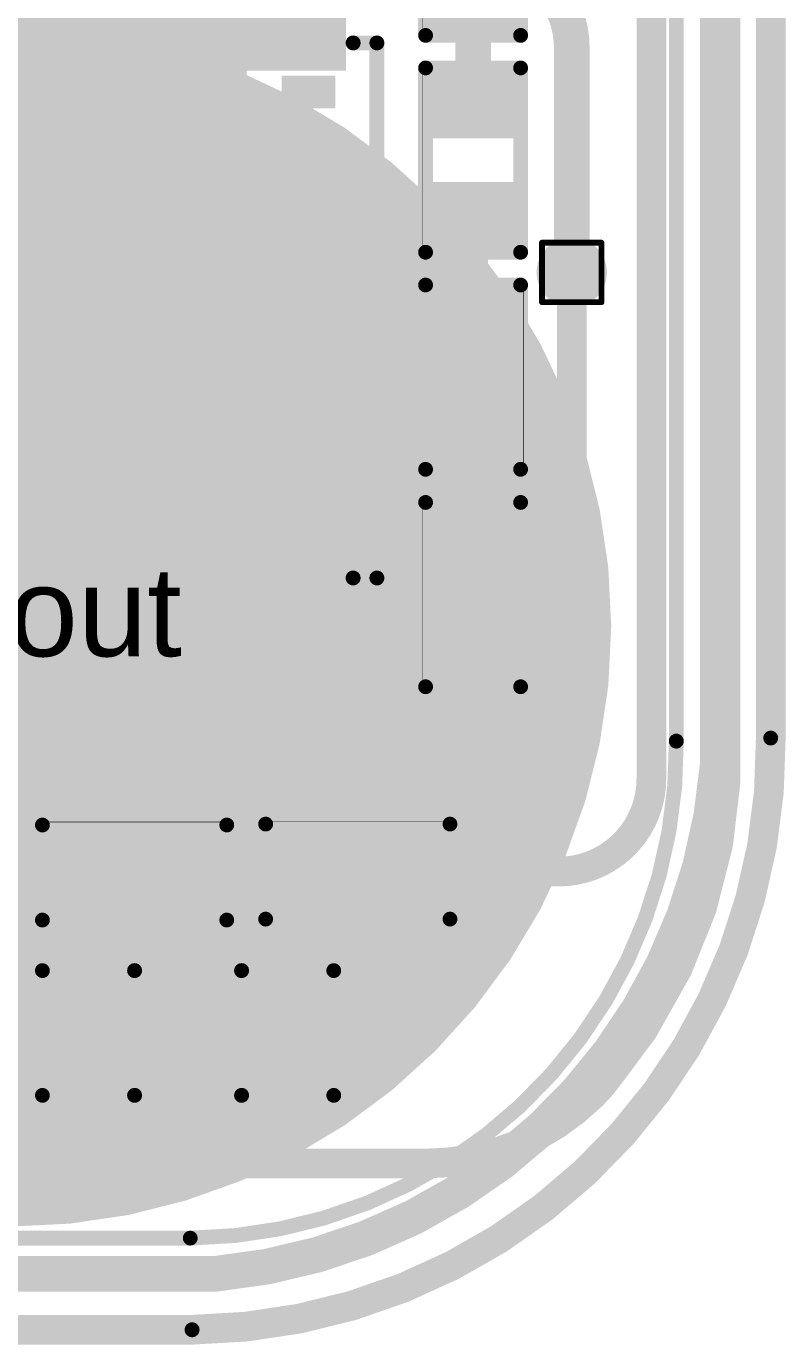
# Model space of a CAD drawing. Header units: inches. Extents: x 3 to 457, y -41 to 239.
# Drawn here: x 180.64 to 187.13, y -2.87 to 8.4 of the extents above; entities that cross this region are included whole.
import ezdxf

# ---------------------------------------------------------------- set-up
doc = ezdxf.new("R2010")
doc.units = ezdxf.units.IN
for name, color, linetype in [('Board Outline', 216, 'Continuous'), ('Bottom Layer', 5, 'Continuous'), ('Bottom Overlay', 54, 'Continuous'), ('Bottom Paste', 16, 'Continuous'), ('Bottom Solder', 6, 'Continuous'), ('Drill Drawing', 1, 'Continuous'), ('Fabrication', 76, 'Continuous'), ('Top Layer', 1, 'Continuous'), ('Top Overlay', 2, 'Continuous'), ('Top Paste', 8, 'Continuous'), ('Top Solder', 216, 'Continuous'), ('Via Holes', 16, 'Continuous')]:
    doc.layers.add(name, color=color, linetype=linetype)
doc.styles.add('Arial', font='', dxfattribs={"height": 0.2})
doc.styles.get('Arial').set_extended_font_data('Arial')

# ---------------------------------------------------------------- blocks, each defined once
blk = doc.blocks.new('TSSOP_14_109')
at = {"layer": 'Top Layer'}
for points in [[(-3.65, 2.175), (-2.15, 2.175), (-2.15, 1.725), (-3.65, 1.725)], [(2.15, 2.175), (3.65, 2.175), (3.65, 1.725), (2.15, 1.725)], [(-3.65, 1.525), (-2.15, 1.525), (-2.15, 1.075), (-3.65, 1.075)], [(2.15, 1.525), (3.65, 1.525), (3.65, 1.075), (2.15, 1.075)], [(-3.65, 0.875), (-2.15, 0.875), (-2.15, 0.425), (-3.65, 0.425)], [(2.15, 0.875), (3.65, 0.875), (3.65, 0.425), (2.15, 0.425)], [(-3.65, 0.225), (-2.15, 0.225), (-2.15, -0.225), (-3.65, -0.225)], [(2.15, 0.225), (3.65, 0.225), (3.65, -0.225), (2.15, -0.225)], [(-3.65, -0.425), (-2.15, -0.425), (-2.15, -0.875), (-3.65, -0.875)], [(2.15, -0.425), (3.65, -0.425), (3.65, -0.875), (2.15, -0.875)], [(-3.65, -1.075), (-2.15, -1.075), (-2.15, -1.525), (-3.65, -1.525)], [(2.15, -1.075), (3.65, -1.075), (3.65, -1.525), (2.15, -1.525)], [(-3.65, -1.725), (-2.15, -1.725), (-2.15, -2.175), (-3.65, -2.175)], [(2.15, -1.725), (3.65, -1.725), (3.65, -2.175), (2.15, -2.175)]]:
    blk.add_hatch(color=1, dxfattribs=at).paths.add_polyline_path(points)
at = {"layer": 'Top Overlay'}
blk.add_hatch(color=2, dxfattribs=at).paths.add_polyline_path([(-2.004, 1.727), (-1.725, 1.727), (-1.725, 2.184), (-2.004, 2.184)])
at = {"layer": 'Top Paste'}
for points in [[(-3.65, 2.175), (-2.15, 2.175), (-2.15, 1.725), (-3.65, 1.725)], [(2.15, 2.175), (3.65, 2.175), (3.65, 1.725), (2.15, 1.725)], [(-3.65, 1.525), (-2.15, 1.525), (-2.15, 1.075), (-3.65, 1.075)], [(2.15, 1.525), (3.65, 1.525), (3.65, 1.075), (2.15, 1.075)], [(-3.65, 0.875), (-2.15, 0.875), (-2.15, 0.425), (-3.65, 0.425)], [(2.15, 0.875), (3.65, 0.875), (3.65, 0.425), (2.15, 0.425)], [(-3.65, 0.225), (-2.15, 0.225), (-2.15, -0.225), (-3.65, -0.225)], [(2.15, 0.225), (3.65, 0.225), (3.65, -0.225), (2.15, -0.225)], [(-3.65, -0.425), (-2.15, -0.425), (-2.15, -0.875), (-3.65, -0.875)], [(2.15, -0.425), (3.65, -0.425), (3.65, -0.875), (2.15, -0.875)], [(-3.65, -1.075), (-2.15, -1.075), (-2.15, -1.525), (-3.65, -1.525)], [(2.15, -1.075), (3.65, -1.075), (3.65, -1.525), (2.15, -1.525)], [(-3.65, -1.725), (-2.15, -1.725), (-2.15, -2.175), (-3.65, -2.175)], [(2.15, -1.725), (3.65, -1.725), (3.65, -2.175), (2.15, -2.175)]]:
    blk.add_hatch(color=8, dxfattribs=at).paths.add_polyline_path(points)
at = {"layer": 'Top Solder'}
for points in [[(-3.752, 2.277), (-2.048, 2.277), (-2.048, 1.623), (-3.752, 1.623)], [(2.048, 2.277), (3.752, 2.277), (3.752, 1.623), (2.048, 1.623)], [(-3.752, 1.627), (-2.048, 1.627), (-2.048, 0.973), (-3.752, 0.973)], [(2.048, 1.627), (3.752, 1.627), (3.752, 0.973), (2.048, 0.973)], [(-3.752, 0.977), (-2.048, 0.977), (-2.048, 0.323), (-3.752, 0.323)], [(2.048, 0.977), (3.752, 0.977), (3.752, 0.323), (2.048, 0.323)], [(-3.752, 0.327), (-2.048, 0.327), (-2.048, -0.327), (-3.752, -0.327)], [(2.048, 0.327), (3.752, 0.327), (3.752, -0.327), (2.048, -0.327)], [(-3.752, -0.323), (-2.048, -0.323), (-2.048, -0.977), (-3.752, -0.977)], [(2.048, -0.323), (3.752, -0.323), (3.752, -0.977), (2.048, -0.977)], [(-3.752, -0.973), (-2.048, -0.973), (-2.048, -1.627), (-3.752, -1.627)], [(2.048, -0.973), (3.752, -0.973), (3.752, -1.627), (2.048, -1.627)], [(-3.752, -1.623), (-2.048, -1.623), (-2.048, -2.277), (-3.752, -2.277)], [(2.048, -1.623), (3.752, -1.623), (3.752, -2.277), (2.048, -2.277)]]:
    blk.add_hatch(color=216, dxfattribs=at).paths.add_polyline_path(points)
at = {"layer": 'Top Overlay'}
for points in [[(-2.284, 2.337, 0.127, 0.127, 0), (-2.284, 2.54, 0.127, 0.127, 0)], [(2.288, 2.54, 0.127, 0.127, 0), (-2.284, 2.54, 0.127, 0.127, 0)], [(2.288, 2.337, 0.127, 0.127, 0), (2.288, 2.54, 0.127, 0.127, 0)], [(-4.011, 1.829, 0.2, 0.2, 0), (-4.011, 2.083, 0.2, 0.2, 0)], [(-3.884, 1.956, 0.2, 0.2, 0), (-4.011, 2.083, 0.2, 0.2, 0)], [(-4.011, 1.829, 0.2, 0.2, 0), (-3.884, 1.956, 0.2, 0.2, 0)], [(-2.284, -2.54, 0.127, 0.127, 0), (-2.284, -2.337, 0.127, 0.127, 0)], [(2.288, -2.54, 0.127, 0.127, 0), (2.288, -2.337, 0.127, 0.127, 0)], [(2.288, -2.54, 0.127, 0.127, 0), (-2.284, -2.54, 0.127, 0.127, 0)]]:
    blk.add_lwpolyline(points, format="xyseb", dxfattribs=at)
for points in [[(-2.316, 2.54, 0.0635, 0.0635, 1), (-2.252, 2.54, 0.0635, 0.0635, 1)], [(-2.316, 2.54, 0.0635, 0.0635, 1), (-2.252, 2.54, 0.0635, 0.0635, 1)], [(2.256, 2.54, 0.0635, 0.0635, 1), (2.32, 2.54, 0.0635, 0.0635, 1)], [(2.256, 2.54, 0.0635, 0.0635, 1), (2.32, 2.54, 0.0635, 0.0635, 1)], [(-2.316, 2.337, 0.0635, 0.0635, 1), (-2.252, 2.337, 0.0635, 0.0635, 1)], [(2.256, 2.337, 0.0635, 0.0635, 1), (2.32, 2.337, 0.0635, 0.0635, 1)], [(-4.061, 2.083, 0.1, 0.1, 1), (-3.961, 2.083, 0.1, 0.1, 1)], [(-4.061, 2.083, 0.1, 0.1, 1), (-3.961, 2.083, 0.1, 0.1, 1)], [(-3.934, 1.956, 0.1, 0.1, 1), (-3.834, 1.956, 0.1, 0.1, 1)], [(-3.934, 1.956, 0.1, 0.1, 1), (-3.834, 1.956, 0.1, 0.1, 1)], [(-4.061, 1.829, 0.1, 0.1, 1), (-3.961, 1.829, 0.1, 0.1, 1)], [(-4.061, 1.829, 0.1, 0.1, 1), (-3.961, 1.829, 0.1, 0.1, 1)], [(-2.316, -2.337, 0.0635, 0.0635, 1), (-2.252, -2.337, 0.0635, 0.0635, 1)], [(2.256, -2.337, 0.0635, 0.0635, 1), (2.32, -2.337, 0.0635, 0.0635, 1)], [(-2.316, -2.54, 0.0635, 0.0635, 1), (-2.252, -2.54, 0.0635, 0.0635, 1)], [(-2.316, -2.54, 0.0635, 0.0635, 1), (-2.252, -2.54, 0.0635, 0.0635, 1)], [(2.256, -2.54, 0.0635, 0.0635, 1), (2.32, -2.54, 0.0635, 0.0635, 1)], [(2.256, -2.54, 0.0635, 0.0635, 1), (2.32, -2.54, 0.0635, 0.0635, 1)]]:
    blk.add_lwpolyline(points, format="xyseb", close=True, dxfattribs=at)
blk = doc.blocks.new('R___0402_187')
at = {"layer": 'Top Layer'}
for points in [[(-0.699, -0.318), (-0.699, 0.318), (-0.241, 0.318), (-0.241, -0.318)], [(0.241, -0.318), (0.241, 0.318), (0.699, 0.318), (0.699, -0.318)]]:
    blk.add_hatch(color=1, dxfattribs=at).paths.add_polyline_path(points)
at = {"layer": 'Top Paste'}
for points in [[(-0.699, -0.318), (-0.699, 0.318), (-0.241, 0.318), (-0.241, -0.318)], [(0.241, -0.318), (0.241, 0.318), (0.699, 0.318), (0.699, -0.318)]]:
    blk.add_hatch(color=8, dxfattribs=at).paths.add_polyline_path(points)
at = {"layer": 'Top Solder'}
for points in [[(-0.754, -0.373), (-0.754, 0.373), (-0.186, 0.373), (-0.186, -0.373)], [(0.186, -0.373), (0.186, 0.373), (0.754, 0.373), (0.754, -0.373)]]:
    blk.add_hatch(color=216, dxfattribs=at).paths.add_polyline_path(points)
at = {"layer": 'Top Overlay'}
for points in [[(0.787, 0.406, 0.127, 0.127, 0), (-0.787, 0.406, 0.127, 0.127, 0)], [(-0.787, 0.406, 0.127, 0.127, 0), (-0.787, -0.406, 0.127, 0.127, 0)], [(0.787, 0.406, 0.127, 0.127, 0), (0.787, -0.406, 0.127, 0.127, 0)], [(0.787, -0.406, 0.127, 0.127, 0), (-0.787, -0.406, 0.127, 0.127, 0)], [(0.813, -0.432, 0.00323, 0.00323, 0), (-0.813, -0.432, 0.00323, 0.00323, 0)]]:
    blk.add_lwpolyline(points, format="xyseb", dxfattribs=at)
for points in [[(-0.819, 0.406, 0.0635, 0.0635, 1), (-0.756, 0.406, 0.0635, 0.0635, 1)], [(-0.819, 0.406, 0.0635, 0.0635, 1), (-0.756, 0.406, 0.0635, 0.0635, 1)], [(0.756, 0.406, 0.0635, 0.0635, 1), (0.819, 0.406, 0.0635, 0.0635, 1)], [(0.756, 0.406, 0.0635, 0.0635, 1), (0.819, 0.406, 0.0635, 0.0635, 1)], [(-0.819, -0.406, 0.0635, 0.0635, 1), (-0.756, -0.406, 0.0635, 0.0635, 1)], [(-0.819, -0.406, 0.0635, 0.0635, 1), (-0.756, -0.406, 0.0635, 0.0635, 1)], [(-0.814, -0.432, 0.00161, 0.00161, 1), (-0.812, -0.432, 0.00161, 0.00161, 1)], [(0.756, -0.406, 0.0635, 0.0635, 1), (0.819, -0.406, 0.0635, 0.0635, 1)], [(0.756, -0.406, 0.0635, 0.0635, 1), (0.819, -0.406, 0.0635, 0.0635, 1)], [(0.812, -0.432, 0.00161, 0.00161, 1), (0.814, -0.432, 0.00161, 0.00161, 1)]]:
    blk.add_lwpolyline(points, format="xyseb", close=True, dxfattribs=at)
blk = doc.blocks.new('R___0402_188')
at = {"layer": 'Top Layer'}
for points in [[(-0.699, -0.318), (-0.699, 0.317), (-0.241, 0.317), (-0.241, -0.318)], [(0.241, -0.318), (0.241, 0.317), (0.699, 0.317), (0.699, -0.318)]]:
    blk.add_hatch(color=1, dxfattribs=at).paths.add_polyline_path(points)
at = {"layer": 'Top Paste'}
for points in [[(-0.699, -0.318), (-0.699, 0.317), (-0.241, 0.317), (-0.241, -0.318)], [(0.241, -0.318), (0.241, 0.317), (0.699, 0.317), (0.699, -0.318)]]:
    blk.add_hatch(color=8, dxfattribs=at).paths.add_polyline_path(points)
at = {"layer": 'Top Solder'}
for points in [[(-0.754, -0.373), (-0.754, 0.373), (-0.186, 0.373), (-0.186, -0.373)], [(0.186, -0.373), (0.186, 0.373), (0.754, 0.373), (0.754, -0.373)]]:
    blk.add_hatch(color=216, dxfattribs=at).paths.add_polyline_path(points)
at = {"layer": 'Top Overlay'}
for points in [[(0.787, 0.406, 0.127, 0.127, 0), (-0.787, 0.406, 0.127, 0.127, 0)], [(-0.787, -0.406, 0.127, 0.127, 0), (-0.787, 0.406, 0.127, 0.127, 0)], [(0.787, -0.406, 0.127, 0.127, 0), (0.787, 0.406, 0.127, 0.127, 0)], [(0.787, -0.406, 0.127, 0.127, 0), (-0.787, -0.406, 0.127, 0.127, 0)], [(0.813, -0.432, 0.00323, 0.00323, 0), (-0.813, -0.432, 0.00323, 0.00323, 0)]]:
    blk.add_lwpolyline(points, format="xyseb", dxfattribs=at)
for points in [[(-0.819, 0.406, 0.0635, 0.0635, 1), (-0.756, 0.406, 0.0635, 0.0635, 1)], [(-0.819, 0.406, 0.0635, 0.0635, 1), (-0.756, 0.406, 0.0635, 0.0635, 1)], [(0.756, 0.406, 0.0635, 0.0635, 1), (0.819, 0.406, 0.0635, 0.0635, 1)], [(0.756, 0.406, 0.0635, 0.0635, 1), (0.819, 0.406, 0.0635, 0.0635, 1)], [(-0.819, -0.406, 0.0635, 0.0635, 1), (-0.756, -0.406, 0.0635, 0.0635, 1)], [(-0.819, -0.406, 0.0635, 0.0635, 1), (-0.756, -0.406, 0.0635, 0.0635, 1)], [(-0.814, -0.432, 0.00161, 0.00161, 1), (-0.812, -0.432, 0.00161, 0.00161, 1)], [(0.756, -0.406, 0.0635, 0.0635, 1), (0.819, -0.406, 0.0635, 0.0635, 1)], [(0.756, -0.406, 0.0635, 0.0635, 1), (0.819, -0.406, 0.0635, 0.0635, 1)], [(0.812, -0.432, 0.00161, 0.00161, 1), (0.814, -0.432, 0.00161, 0.00161, 1)]]:
    blk.add_lwpolyline(points, format="xyseb", close=True, dxfattribs=at)
blk = doc.blocks.new('R___0402_189')
at = {"layer": 'Top Layer'}
for points in [[(-0.699, -0.318), (-0.699, 0.318), (-0.241, 0.318), (-0.241, -0.318)], [(0.241, -0.318), (0.241, 0.318), (0.699, 0.318), (0.699, -0.318)]]:
    blk.add_hatch(color=1, dxfattribs=at).paths.add_polyline_path(points)
at = {"layer": 'Top Paste'}
for points in [[(-0.699, -0.318), (-0.699, 0.318), (-0.241, 0.318), (-0.241, -0.318)], [(0.241, -0.318), (0.241, 0.318), (0.699, 0.318), (0.699, -0.318)]]:
    blk.add_hatch(color=8, dxfattribs=at).paths.add_polyline_path(points)
at = {"layer": 'Top Solder'}
for points in [[(-0.754, -0.373), (-0.754, 0.373), (-0.186, 0.373), (-0.186, -0.373)], [(0.186, -0.373), (0.186, 0.373), (0.754, 0.373), (0.754, -0.373)]]:
    blk.add_hatch(color=216, dxfattribs=at).paths.add_polyline_path(points)
at = {"layer": 'Top Overlay'}
for points in [[(0.787, 0.406, 0.127, 0.127, 0), (-0.787, 0.406, 0.127, 0.127, 0)], [(-0.787, 0.406, 0.127, 0.127, 0), (-0.787, -0.406, 0.127, 0.127, 0)], [(0.787, 0.406, 0.127, 0.127, 0), (0.787, -0.406, 0.127, 0.127, 0)], [(0.787, -0.406, 0.127, 0.127, 0), (-0.787, -0.406, 0.127, 0.127, 0)], [(0.813, -0.432, 0.00323, 0.00323, 0), (-0.813, -0.432, 0.00323, 0.00323, 0)]]:
    blk.add_lwpolyline(points, format="xyseb", dxfattribs=at)
for points in [[(-0.819, 0.406, 0.0635, 0.0635, 1), (-0.756, 0.406, 0.0635, 0.0635, 1)], [(-0.819, 0.406, 0.0635, 0.0635, 1), (-0.756, 0.406, 0.0635, 0.0635, 1)], [(0.756, 0.406, 0.0635, 0.0635, 1), (0.819, 0.406, 0.0635, 0.0635, 1)], [(0.756, 0.406, 0.0635, 0.0635, 1), (0.819, 0.406, 0.0635, 0.0635, 1)], [(-0.819, -0.406, 0.0635, 0.0635, 1), (-0.756, -0.406, 0.0635, 0.0635, 1)], [(-0.819, -0.406, 0.0635, 0.0635, 1), (-0.756, -0.406, 0.0635, 0.0635, 1)], [(-0.814, -0.432, 0.00161, 0.00161, 1), (-0.812, -0.432, 0.00161, 0.00161, 1)], [(0.756, -0.406, 0.0635, 0.0635, 1), (0.819, -0.406, 0.0635, 0.0635, 1)], [(0.756, -0.406, 0.0635, 0.0635, 1), (0.819, -0.406, 0.0635, 0.0635, 1)], [(0.812, -0.432, 0.00161, 0.00161, 1), (0.814, -0.432, 0.00161, 0.00161, 1)]]:
    blk.add_lwpolyline(points, format="xyseb", close=True, dxfattribs=at)
blk = doc.blocks.new('R___0402_193')
at = {"layer": 'Top Layer'}
for points in [[(-0.699, -0.318), (-0.699, 0.317), (-0.241, 0.317), (-0.241, -0.318)], [(0.241, -0.318), (0.241, 0.317), (0.699, 0.317), (0.699, -0.318)]]:
    blk.add_hatch(color=1, dxfattribs=at).paths.add_polyline_path(points)
at = {"layer": 'Top Paste'}
for points in [[(-0.699, -0.318), (-0.699, 0.317), (-0.241, 0.317), (-0.241, -0.318)], [(0.241, -0.318), (0.241, 0.317), (0.699, 0.317), (0.699, -0.318)]]:
    blk.add_hatch(color=8, dxfattribs=at).paths.add_polyline_path(points)
at = {"layer": 'Top Solder'}
for points in [[(-0.754, -0.373), (-0.754, 0.373), (-0.186, 0.373), (-0.186, -0.373)], [(0.186, -0.373), (0.186, 0.373), (0.754, 0.373), (0.754, -0.373)]]:
    blk.add_hatch(color=216, dxfattribs=at).paths.add_polyline_path(points)
at = {"layer": 'Top Overlay'}
for points in [[(0.787, 0.406, 0.127, 0.127, 0), (-0.787, 0.406, 0.127, 0.127, 0)], [(-0.787, -0.406, 0.127, 0.127, 0), (-0.787, 0.406, 0.127, 0.127, 0)], [(0.787, -0.406, 0.127, 0.127, 0), (0.787, 0.406, 0.127, 0.127, 0)], [(0.787, -0.406, 0.127, 0.127, 0), (-0.787, -0.406, 0.127, 0.127, 0)], [(0.813, -0.432, 0.00323, 0.00323, 0), (-0.813, -0.432, 0.00323, 0.00323, 0)]]:
    blk.add_lwpolyline(points, format="xyseb", dxfattribs=at)
for points in [[(-0.819, 0.406, 0.0635, 0.0635, 1), (-0.756, 0.406, 0.0635, 0.0635, 1)], [(-0.819, 0.406, 0.0635, 0.0635, 1), (-0.756, 0.406, 0.0635, 0.0635, 1)], [(0.756, 0.406, 0.0635, 0.0635, 1), (0.819, 0.406, 0.0635, 0.0635, 1)], [(0.756, 0.406, 0.0635, 0.0635, 1), (0.819, 0.406, 0.0635, 0.0635, 1)], [(-0.819, -0.406, 0.0635, 0.0635, 1), (-0.756, -0.406, 0.0635, 0.0635, 1)], [(-0.819, -0.406, 0.0635, 0.0635, 1), (-0.756, -0.406, 0.0635, 0.0635, 1)], [(-0.814, -0.432, 0.00161, 0.00161, 1), (-0.812, -0.432, 0.00161, 0.00161, 1)], [(0.756, -0.406, 0.0635, 0.0635, 1), (0.819, -0.406, 0.0635, 0.0635, 1)], [(0.756, -0.406, 0.0635, 0.0635, 1), (0.819, -0.406, 0.0635, 0.0635, 1)], [(0.812, -0.432, 0.00161, 0.00161, 1), (0.814, -0.432, 0.00161, 0.00161, 1)]]:
    blk.add_lwpolyline(points, format="xyseb", close=True, dxfattribs=at)
blk = doc.blocks.new('R___0402_194')
at = {"layer": 'Top Layer'}
for points in [[(-0.699, -0.318), (-0.699, 0.318), (-0.241, 0.318), (-0.241, -0.318)], [(0.241, -0.318), (0.241, 0.318), (0.699, 0.318), (0.699, -0.318)]]:
    blk.add_hatch(color=1, dxfattribs=at).paths.add_polyline_path(points)
at = {"layer": 'Top Paste'}
for points in [[(-0.699, -0.318), (-0.699, 0.318), (-0.241, 0.318), (-0.241, -0.318)], [(0.241, -0.318), (0.241, 0.318), (0.699, 0.318), (0.699, -0.318)]]:
    blk.add_hatch(color=8, dxfattribs=at).paths.add_polyline_path(points)
at = {"layer": 'Top Solder'}
for points in [[(-0.754, -0.373), (-0.754, 0.373), (-0.186, 0.373), (-0.186, -0.373)], [(0.186, -0.373), (0.186, 0.373), (0.754, 0.373), (0.754, -0.373)]]:
    blk.add_hatch(color=216, dxfattribs=at).paths.add_polyline_path(points)
at = {"layer": 'Top Overlay'}
for points in [[(-0.787, 0.406, 0.127, 0.127, 0), (0.787, 0.406, 0.127, 0.127, 0)], [(-0.787, 0.406, 0.127, 0.127, 0), (-0.787, -0.406, 0.127, 0.127, 0)], [(0.787, 0.406, 0.127, 0.127, 0), (0.787, -0.406, 0.127, 0.127, 0)], [(-0.787, -0.406, 0.127, 0.127, 0), (0.787, -0.406, 0.127, 0.127, 0)], [(-0.813, -0.432, 0.00323, 0.00323, 0), (0.813, -0.432, 0.00323, 0.00323, 0)]]:
    blk.add_lwpolyline(points, format="xyseb", dxfattribs=at)
for points in [[(-0.819, 0.406, 0.0635, 0.0635, 1), (-0.756, 0.406, 0.0635, 0.0635, 1)], [(-0.819, 0.406, 0.0635, 0.0635, 1), (-0.756, 0.406, 0.0635, 0.0635, 1)], [(0.756, 0.406, 0.0635, 0.0635, 1), (0.819, 0.406, 0.0635, 0.0635, 1)], [(0.756, 0.406, 0.0635, 0.0635, 1), (0.819, 0.406, 0.0635, 0.0635, 1)], [(-0.819, -0.406, 0.0635, 0.0635, 1), (-0.756, -0.406, 0.0635, 0.0635, 1)], [(-0.819, -0.406, 0.0635, 0.0635, 1), (-0.756, -0.406, 0.0635, 0.0635, 1)], [(-0.814, -0.432, 0.00161, 0.00161, 1), (-0.812, -0.432, 0.00161, 0.00161, 1)], [(0.756, -0.406, 0.0635, 0.0635, 1), (0.819, -0.406, 0.0635, 0.0635, 1)], [(0.756, -0.406, 0.0635, 0.0635, 1), (0.819, -0.406, 0.0635, 0.0635, 1)], [(0.812, -0.432, 0.00161, 0.00161, 1), (0.814, -0.432, 0.00161, 0.00161, 1)]]:
    blk.add_lwpolyline(points, format="xyseb", close=True, dxfattribs=at)
blk = doc.blocks.new('R___0402_198')
at = {"layer": 'Top Layer'}
for points in [[(-0.699, -0.318), (-0.699, 0.317), (-0.241, 0.317), (-0.241, -0.318)], [(0.241, -0.318), (0.241, 0.317), (0.699, 0.317), (0.699, -0.318)]]:
    blk.add_hatch(color=1, dxfattribs=at).paths.add_polyline_path(points)
at = {"layer": 'Top Paste'}
for points in [[(-0.699, -0.318), (-0.699, 0.317), (-0.241, 0.317), (-0.241, -0.318)], [(0.241, -0.318), (0.241, 0.317), (0.699, 0.317), (0.699, -0.318)]]:
    blk.add_hatch(color=8, dxfattribs=at).paths.add_polyline_path(points)
at = {"layer": 'Top Solder'}
for points in [[(-0.754, -0.373), (-0.754, 0.373), (-0.186, 0.373), (-0.186, -0.373)], [(0.186, -0.373), (0.186, 0.373), (0.754, 0.373), (0.754, -0.373)]]:
    blk.add_hatch(color=216, dxfattribs=at).paths.add_polyline_path(points)
at = {"layer": 'Top Overlay'}
for points in [[(0.787, 0.406, 0.127, 0.127, 0), (-0.787, 0.406, 0.127, 0.127, 0)], [(-0.787, -0.406, 0.127, 0.127, 0), (-0.787, 0.406, 0.127, 0.127, 0)], [(0.787, -0.406, 0.127, 0.127, 0), (0.787, 0.406, 0.127, 0.127, 0)], [(0.787, -0.406, 0.127, 0.127, 0), (-0.787, -0.406, 0.127, 0.127, 0)], [(0.813, -0.432, 0.00323, 0.00323, 0), (-0.813, -0.432, 0.00323, 0.00323, 0)]]:
    blk.add_lwpolyline(points, format="xyseb", dxfattribs=at)
for points in [[(-0.819, 0.406, 0.0635, 0.0635, 1), (-0.756, 0.406, 0.0635, 0.0635, 1)], [(-0.819, 0.406, 0.0635, 0.0635, 1), (-0.756, 0.406, 0.0635, 0.0635, 1)], [(0.756, 0.406, 0.0635, 0.0635, 1), (0.819, 0.406, 0.0635, 0.0635, 1)], [(0.756, 0.406, 0.0635, 0.0635, 1), (0.819, 0.406, 0.0635, 0.0635, 1)], [(-0.819, -0.406, 0.0635, 0.0635, 1), (-0.756, -0.406, 0.0635, 0.0635, 1)], [(-0.819, -0.406, 0.0635, 0.0635, 1), (-0.756, -0.406, 0.0635, 0.0635, 1)], [(-0.814, -0.432, 0.00161, 0.00161, 1), (-0.812, -0.432, 0.00161, 0.00161, 1)], [(0.756, -0.406, 0.0635, 0.0635, 1), (0.819, -0.406, 0.0635, 0.0635, 1)], [(0.756, -0.406, 0.0635, 0.0635, 1), (0.819, -0.406, 0.0635, 0.0635, 1)], [(0.812, -0.432, 0.00161, 0.00161, 1), (0.814, -0.432, 0.00161, 0.00161, 1)]]:
    blk.add_lwpolyline(points, format="xyseb", close=True, dxfattribs=at)
blk = doc.blocks.new('SEMG_PAD_B_241')
at = {"layer": 'Bottom Layer'}
h = blk.add_hatch(color=5, dxfattribs=at)
edge = h.paths.add_edge_path()
edge.add_arc((0, 9.987), 5, 0, 360)
at = {"layer": 'Bottom Paste'}
h = blk.add_hatch(color=16, dxfattribs=at)
edge = h.paths.add_edge_path()
edge.add_arc((0, 9.987), 5, 0, 360)
at = {"layer": 'Bottom Solder'}
h = blk.add_hatch(color=6, dxfattribs=at)
edge = h.paths.add_edge_path()
edge.add_arc((0, 9.987), 5.102, 0, 360)
at = {"layer": 'Bottom Overlay'}
for points in [[(-5.683, 10.966, 0.127, 0.127, -0.414214), (-1.531, 15.213, 0.127, 0.127, 0)], [(1.531, 15.213, 0.127, 0.127, 0), (-1.531, 15.213, 0.127, 0.127, 0)], [(-5.683, 10.966, 0.127, 0.127, 0), (-5.683, -10.966, 0.127, 0.127, 0)]]:
    blk.add_lwpolyline(points, format="xyseb", dxfattribs=at)
for points in [[(-1.562, 15.213, 0.0635, 0.0635, 1), (-1.499, 15.213, 0.0635, 0.0635, 1)], [(-1.562, 15.213, 0.0635, 0.0635, 1), (-1.499, 15.213, 0.0635, 0.0635, 1)], [(-5.715, 10.966, 0.0635, 0.0635, 1), (-5.651, 10.966, 0.0635, 0.0635, 1)], [(-5.715, 10.966, 0.0635, 0.0635, 1), (-5.651, 10.966, 0.0635, 0.0635, 1)]]:
    blk.add_lwpolyline(points, format="xyseb", close=True, dxfattribs=at)
blk = doc.blocks.new('C___0603_274')
at = {"layer": 'Top Layer'}
for points in [[(-0.381, 0.445), (-0.381, -0.445), (-1.143, -0.445), (-1.143, 0.445)], [(1.143, 0.445), (1.143, -0.445), (0.381, -0.445), (0.381, 0.445)]]:
    blk.add_hatch(color=1, dxfattribs=at).paths.add_polyline_path(points)
at = {"layer": 'Top Paste'}
for points in [[(-0.381, 0.445), (-0.381, -0.445), (-1.143, -0.445), (-1.143, 0.445)], [(1.143, 0.445), (1.143, -0.445), (0.381, -0.445), (0.381, 0.445)]]:
    blk.add_hatch(color=8, dxfattribs=at).paths.add_polyline_path(points)
at = {"layer": 'Top Solder'}
for points in [[(-0.321, 0.504), (-0.321, -0.504), (-1.203, -0.504), (-1.203, 0.504)], [(1.203, 0.504), (1.203, -0.504), (0.321, -0.504), (0.321, 0.504)]]:
    blk.add_hatch(color=216, dxfattribs=at).paths.add_polyline_path(points)
at = {"layer": 'Top Overlay'}
for points in [[(-1.245, 0.533, 0.127, 0.127, 0), (-0.457, 0.533, 0.127, 0.127, 0)], [(-1.245, -0.533, 0.127, 0.127, 0), (-1.245, 0.533, 0.127, 0.127, 0)], [(0.457, 0.533, 0.127, 0.127, 0), (1.245, 0.533, 0.127, 0.127, 0)], [(1.245, -0.533, 0.127, 0.127, 0), (1.245, 0.533, 0.127, 0.127, 0)], [(-1.245, -0.533, 0.127, 0.127, 0), (-0.457, -0.533, 0.127, 0.127, 0)], [(0.457, -0.533, 0.127, 0.127, 0), (1.245, -0.533, 0.127, 0.127, 0)]]:
    blk.add_lwpolyline(points, format="xyseb", dxfattribs=at)
for points in [[(-1.276, 0.533, 0.0635, 0.0635, 1), (-1.213, 0.533, 0.0635, 0.0635, 1)], [(-1.276, 0.533, 0.0635, 0.0635, 1), (-1.213, 0.533, 0.0635, 0.0635, 1)], [(-0.489, 0.533, 0.0635, 0.0635, 1), (-0.425, 0.533, 0.0635, 0.0635, 1)], [(0.425, 0.533, 0.0635, 0.0635, 1), (0.489, 0.533, 0.0635, 0.0635, 1)], [(1.213, 0.533, 0.0635, 0.0635, 1), (1.276, 0.533, 0.0635, 0.0635, 1)], [(1.213, 0.533, 0.0635, 0.0635, 1), (1.276, 0.533, 0.0635, 0.0635, 1)], [(-1.276, -0.533, 0.0635, 0.0635, 1), (-1.213, -0.533, 0.0635, 0.0635, 1)], [(-1.276, -0.533, 0.0635, 0.0635, 1), (-1.213, -0.533, 0.0635, 0.0635, 1)], [(-0.489, -0.533, 0.0635, 0.0635, 1), (-0.425, -0.533, 0.0635, 0.0635, 1)], [(0.425, -0.533, 0.0635, 0.0635, 1), (0.489, -0.533, 0.0635, 0.0635, 1)], [(1.213, -0.533, 0.0635, 0.0635, 1), (1.276, -0.533, 0.0635, 0.0635, 1)], [(1.213, -0.533, 0.0635, 0.0635, 1), (1.276, -0.533, 0.0635, 0.0635, 1)]]:
    blk.add_lwpolyline(points, format="xyseb", close=True, dxfattribs=at)

msp = doc.modelspace()

# ---------------------------------------------------------------- hatches: boundary and pattern name
at = {"layer": 'Bottom Layer'}
h = msp.add_hatch(color=5, dxfattribs=at)
edge = h.paths.add_edge_path()
edge.add_arc((185.301, 6.296), 0.3, 0, 360)
at = {"layer": 'Top Layer'}
h = msp.add_hatch(color=1, dxfattribs=at)
edge = h.paths.add_edge_path()
edge.add_arc((185.301, 6.296), 0.3, 0, 360)
at = {"layer": 'Via Holes'}
h = msp.add_hatch(color=7, dxfattribs=at)
edge = h.paths.add_edge_path()
edge.add_arc((185.301, 6.296), 0.15, 0, 360)

# ---------------------------------------------------------------- linework, layer by layer
at = {"layer": 'Board Outline'}
for points in [[(187.001, 24.172, 0.127, 0.127, 0), (187.001, 2.317, 0.127, 0.127, 0)], [(187.001, 2.317, 0.127, 0.127, -0.414214), (182.057, -2.739, 0.127, 0.127, 0)], [(178.978, -2.739, 0.127, 0.127, 0), (182.057, -2.739, 0.127, 0.127, 0)]]:
    msp.add_lwpolyline(points, format="xyseb", dxfattribs=at)
for points in [[(186.969, 2.317, 0.0635, 0.0635, 1), (187.032, 2.317, 0.0635, 0.0635, 1)], [(186.969, 2.317, 0.0635, 0.0635, 1), (187.032, 2.317, 0.0635, 0.0635, 1)], [(182.025, -2.739, 0.0635, 0.0635, 1), (182.089, -2.739, 0.0635, 0.0635, 1)], [(182.025, -2.739, 0.0635, 0.0635, 1), (182.089, -2.739, 0.0635, 0.0635, 1)]]:
    msp.add_lwpolyline(points, format="xyseb", close=True, dxfattribs=at)
at = {"layer": 'Bottom Layer'}
for points in [[(186.548, 2.093, 0.305, 0.305, 0), (186.548, 13.245, 0.305, 0.305, 0)], [(184.5, 9.017, 0.305, 0.305, -0.414214), (185.301, 8.216, 0.305, 0.305, 0)], [(185.301, 6.296, 0.305, 0.305, 0), (185.301, 8.216, 0.305, 0.305, 0)], [(186.548, 2.093, 0.305, 0.305, -0.365519), (182.258, -2.261, 0.305, 0.305, 0)], [(179.237, -2.261, 0.305, 0.305, 0), (182.258, -2.261, 0.305, 0.305, 0)]]:
    msp.add_lwpolyline(points, format="xyseb", dxfattribs=at)
for points in [[(185.224, 8.216, 0.152, 0.152, 1), (185.377, 8.216, 0.152, 0.152, 1)], [(185.224, 8.216, 0.152, 0.152, 1), (185.377, 8.216, 0.152, 0.152, 1)], [(185.224, 6.296, 0.152, 0.152, 1), (185.377, 6.296, 0.152, 0.152, 1)], [(186.472, 2.093, 0.152, 0.152, 1), (186.624, 2.093, 0.152, 0.152, 1)], [(186.472, 2.093, 0.152, 0.152, 1), (186.624, 2.093, 0.152, 0.152, 1)], [(182.182, -2.261, 0.152, 0.152, 1), (182.334, -2.261, 0.152, 0.152, 1)], [(182.182, -2.261, 0.152, 0.152, 1), (182.334, -2.261, 0.152, 0.152, 1)]]:
    msp.add_lwpolyline(points, format="xyseb", close=True, dxfattribs=at)
at = {"layer": 'Drill Drawing'}
for points in [[(185.047, 6.55, 0.0508, 0.0508, 0), (185.555, 6.55, 0.0508, 0.0508, 0)], [(185.047, 6.042, 0.0508, 0.0508, 0), (185.047, 6.55, 0.0508, 0.0508, 0)], [(185.555, 6.042, 0.0508, 0.0508, 0), (185.555, 6.55, 0.0508, 0.0508, 0)], [(185.047, 6.042, 0.0508, 0.0508, 0), (185.555, 6.042, 0.0508, 0.0508, 0)]]:
    msp.add_lwpolyline(points, format="xyseb", dxfattribs=at)
for points in [[(185.034, 6.55, 0.0254, 0.0254, 1), (185.059, 6.55, 0.0254, 0.0254, 1)], [(185.034, 6.55, 0.0254, 0.0254, 1), (185.059, 6.55, 0.0254, 0.0254, 1)], [(185.542, 6.55, 0.0254, 0.0254, 1), (185.567, 6.55, 0.0254, 0.0254, 1)], [(185.542, 6.55, 0.0254, 0.0254, 1), (185.567, 6.55, 0.0254, 0.0254, 1)], [(185.034, 6.042, 0.0254, 0.0254, 1), (185.059, 6.042, 0.0254, 0.0254, 1)], [(185.034, 6.042, 0.0254, 0.0254, 1), (185.059, 6.042, 0.0254, 0.0254, 1)], [(185.542, 6.042, 0.0254, 0.0254, 1), (185.567, 6.042, 0.0254, 0.0254, 1)], [(185.542, 6.042, 0.0254, 0.0254, 1), (185.567, 6.042, 0.0254, 0.0254, 1)]]:
    msp.add_lwpolyline(points, format="xyseb", close=True, dxfattribs=at)
at = {"layer": 'Fabrication'}
for points in [[(187.001, 24.172, 0.254, 0.254, 0), (187.001, 2.317, 0.254, 0.254, 0)], [(187.001, 2.317, 0.254, 0.254, -0.414214), (182.057, -2.739, 0.254, 0.254, 0)], [(178.978, -2.739, 0.254, 0.254, 0), (182.057, -2.739, 0.254, 0.254, 0)]]:
    msp.add_lwpolyline(points, format="xyseb", dxfattribs=at)
for points in [[(185.511, 3.27, 0.254, 0.254, 1), (175.511, 3.27, 0.254, 0.254, 1)], [(185.448, 3.27, 0.127, 0.127, 1), (185.575, 3.27, 0.127, 0.127, 1)], [(186.937, 2.317, 0.127, 0.127, 1), (187.064, 2.317, 0.127, 0.127, 1)], [(186.937, 2.317, 0.127, 0.127, 1), (187.064, 2.317, 0.127, 0.127, 1)], [(181.994, -2.739, 0.127, 0.127, 1), (182.121, -2.739, 0.127, 0.127, 1)], [(181.994, -2.739, 0.127, 0.127, 1), (182.121, -2.739, 0.127, 0.127, 1)]]:
    msp.add_lwpolyline(points, format="xyseb", close=True, dxfattribs=at)
at = {"layer": 'Top Layer'}
for points in [[(186.613, 1.943, 0.254, 0.254, 0), (186.613, 12.178, 0.254, 0.254, 0)], [(185.981, 1.969, 0.254, 0.254, 0), (185.981, 11.41, 0.254, 0.254, 0)], [(181.746, 7.256, 0.254, 0.254, 0), (181.746, 8.873, 0.254, 0.254, 0)], [(182.396, 6.296, 0.254, 0.254, 0), (182.396, 8.873, 0.254, 0.254, 0)], [(184.458, 7.726, 0.305, 0.305, 0), (184.458, 8.64, 0.305, 0.305, 0)], [(181.746, 7.256, 0.254, 0.254, -0.414214), (181.348, 6.858, 0.254, 0.254, 0)], [(176.394, 6.858, 0.254, 0.254, 0), (181.348, 6.858, 0.254, 0.254, 0)], [(184.458, 5.871, 0.254, 0.254, 0), (184.458, 6.786, 0.254, 0.254, 0)], [(184.458, 6.786, 0.254, 0.254, 0), (184.589, 6.786, 0.254, 0.254, 0)], [(182.821, 5.871, 0.254, 0.254, -0.414214), (182.396, 6.296, 0.254, 0.254, 0)], [(185.301, 4.513, 0.254, 0.254, 0), (185.301, 6.296, 0.254, 0.254, 0)], [(182.821, 5.871, 0.254, 0.254, 0), (184.356, 5.871, 0.254, 0.254, 0)], [(180.446, 4.541, 0.254, 0.254, -0.414214), (180.837, 4.931, 0.254, 0.254, 0)], [(180.837, 4.931, 0.254, 0.254, 0), (183.434, 4.931, 0.254, 0.254, 0)], [(182.659, 4.931, 0.254, 0.254, -0.414214), (183.046, 4.543, 0.254, 0.254, 0)], [(183.046, 4.543, 0.254, 0.254, -0.414214), (183.434, 4.931, 0.254, 0.254, 0)], [(183.434, 4.931, 0.254, 0.254, 0), (184.458, 4.931, 0.254, 0.254, 0)], [(183.046, 3.327, 0.254, 0.254, 0), (183.046, 4.797, 0.254, 0.254, 0)], [(185.301, 4.513, 0.254, 0.254, -0.414214), (184.8, 4.013, 0.254, 0.254, 0)], [(184.445, 4.013, 0.254, 0.254, 0), (184.8, 4.013, 0.254, 0.254, 0)], [(181.096, 1.168, 0.254, 0.254, 0), (181.096, 3.073, 0.254, 0.254, 0)], [(181.746, 1.882, 0.254, 0.254, 0), (181.746, 3.073, 0.254, 0.254, 0)], [(182.396, 3.073, 0.381, 0.381, 0), (183.046, 3.073, 0.381, 0.381, 0)], [(183.046, 3.073, 0.254, 0.254, 0), (184.458, 3.073, 0.254, 0.254, 0)], [(185.981, 1.969, 0.254, 0.254, -0.414214), (185.188, 1.176, 0.254, 0.254, 0)], [(186.551, 1.409, 0.254, 0.254, 0), (186.611, 1.913, 0.254, 0.254, 0)], [(186.613, 1.943, 0.254, 0.254, -0.029593), (186.611, 1.913, 0.254, 0.254, 0)], [(181.844, 1.449, 0.254, 0.254, -0.111993), (181.746, 1.882, 0.254, 0.254, 0)], [(182.036, 1.176, 0.254, 0.254, -0.083597), (181.844, 1.449, 0.254, 0.254, 0)], [(186.411, 0.861, 0.254, 0.254, 0), (186.551, 1.409, 0.254, 0.254, 0)], [(181.096, 0.088, 0.254, 0.254, 0), (181.096, 1.168, 0.254, 0.254, 0)], [(182.04, 1.172, 0.254, 0.254, -0.001418), (182.036, 1.176, 0.254, 0.254, 0)], [(182.04, 1.172, 0.254, 0.254, 0), (182.872, 1.172, 0.254, 0.254, 0)], [(182.872, 1.172, 0.254, 0.254, 0), (182.876, 1.176, 0.254, 0.254, 0)], [(183.003, 0.015, 0.254, 0.254, 0), (183.003, 1.176, 0.254, 0.254, 0)], [(183.943, 1.176, 0.254, 0.254, 0), (185.188, 1.176, 0.254, 0.254, 0)], [(186.204, 0.347, 0.254, 0.254, 0), (186.411, 0.861, 0.254, 0.254, 0)], [(185.907, -0.181, 0.254, 0.254, 0), (186.204, 0.347, 0.254, 0.254, 0)], [(181.261, -0.076, 0.254, 0.254, -0.414214), (181.096, 0.088, 0.254, 0.254, 0)], [(182.785, 0.057, 0.254, 0.254, 0), (182.819, 0.057, 0.254, 0.254, 0)], [(182.785, -0.203, 0.254, 0.254, 0), (183.003, 0.015, 0.254, 0.254, 0)], [(181.261, -0.203, 0.254, 0.254, 0), (181.261, -0.076, 0.254, 0.254, 0)], [(181.261, -0.949, 0.254, 0.254, 0), (181.261, -0.203, 0.254, 0.254, 0)], [(185.601, -0.59, 0.254, 0.254, 0), (185.907, -0.181, 0.254, 0.254, 0)], [(185.601, -0.59, 0.254, 0.254, -0.03687), (185.475, -0.735, 0.254, 0.254, 0)], [(185.475, -0.735, 0.254, 0.254, -0.196681), (184.046, -1.319, 0.254, 0.254, 0)], [(181.631, -1.319, 0.254, 0.254, -0.414214), (181.261, -0.949, 0.254, 0.254, 0)], [(181.631, -1.319, 0.254, 0.254, 0), (184.046, -1.319, 0.254, 0.254, 0)]]:
    msp.add_lwpolyline(points, format="xyseb", dxfattribs=at)
for points in [[(184.382, 7.726, 0.152, 0.152, 1), (184.534, 7.726, 0.152, 0.152, 1)], [(181.683, 7.256, 0.127, 0.127, 1), (181.81, 7.256, 0.127, 0.127, 1)], [(181.683, 7.256, 0.127, 0.127, 1), (181.81, 7.256, 0.127, 0.127, 1)], [(181.284, 6.858, 0.127, 0.127, 1), (181.411, 6.858, 0.127, 0.127, 1)], [(181.284, 6.858, 0.127, 0.127, 1), (181.411, 6.858, 0.127, 0.127, 1)], [(184.394, 6.786, 0.127, 0.127, 1), (184.521, 6.786, 0.127, 0.127, 1)], [(184.394, 6.786, 0.127, 0.127, 1), (184.521, 6.786, 0.127, 0.127, 1)], [(184.526, 6.786, 0.127, 0.127, 1), (184.653, 6.786, 0.127, 0.127, 1)], [(182.333, 6.296, 0.127, 0.127, 1), (182.46, 6.296, 0.127, 0.127, 1)], [(182.333, 6.296, 0.127, 0.127, 1), (182.46, 6.296, 0.127, 0.127, 1)], [(185.237, 6.296, 0.127, 0.127, 1), (185.364, 6.296, 0.127, 0.127, 1)], [(182.758, 5.871, 0.127, 0.127, 1), (182.885, 5.871, 0.127, 0.127, 1)], [(182.758, 5.871, 0.127, 0.127, 1), (182.885, 5.871, 0.127, 0.127, 1)], [(184.293, 5.871, 0.127, 0.127, 1), (184.42, 5.871, 0.127, 0.127, 1)], [(184.394, 5.871, 0.127, 0.127, 1), (184.521, 5.871, 0.127, 0.127, 1)], [(180.773, 4.931, 0.127, 0.127, 1), (180.9, 4.931, 0.127, 0.127, 1)], [(180.773, 4.931, 0.127, 0.127, 1), (180.9, 4.931, 0.127, 0.127, 1)], [(182.595, 4.931, 0.127, 0.127, 1), (182.722, 4.931, 0.127, 0.127, 1)], [(183.371, 4.931, 0.127, 0.127, 1), (183.498, 4.931, 0.127, 0.127, 1)], [(183.371, 4.931, 0.127, 0.127, 1), (183.498, 4.931, 0.127, 0.127, 1)], [(183.371, 4.931, 0.127, 0.127, 1), (183.498, 4.931, 0.127, 0.127, 1)], [(184.394, 4.931, 0.127, 0.127, 1), (184.521, 4.931, 0.127, 0.127, 1)], [(182.983, 4.797, 0.127, 0.127, 1), (183.11, 4.797, 0.127, 0.127, 1)], [(182.983, 4.543, 0.127, 0.127, 1), (183.11, 4.543, 0.127, 0.127, 1)], [(182.983, 4.543, 0.127, 0.127, 1), (183.11, 4.543, 0.127, 0.127, 1)], [(185.237, 4.513, 0.127, 0.127, 1), (185.364, 4.513, 0.127, 0.127, 1)], [(185.237, 4.513, 0.127, 0.127, 1), (185.364, 4.513, 0.127, 0.127, 1)], [(184.382, 4.013, 0.127, 0.127, 1), (184.509, 4.013, 0.127, 0.127, 1)], [(184.737, 4.013, 0.127, 0.127, 1), (184.864, 4.013, 0.127, 0.127, 1)], [(184.737, 4.013, 0.127, 0.127, 1), (184.864, 4.013, 0.127, 0.127, 1)], [(182.983, 3.327, 0.127, 0.127, 1), (183.11, 3.327, 0.127, 0.127, 1)], [(181.033, 3.073, 0.127, 0.127, 1), (181.16, 3.073, 0.127, 0.127, 1)], [(181.683, 3.073, 0.127, 0.127, 1), (181.81, 3.073, 0.127, 0.127, 1)], [(182.301, 3.073, 0.191, 0.191, 1), (182.492, 3.073, 0.191, 0.191, 1)], [(182.951, 3.073, 0.191, 0.191, 1), (183.142, 3.073, 0.191, 0.191, 1)], [(182.983, 3.073, 0.127, 0.127, 1), (183.11, 3.073, 0.127, 0.127, 1)], [(184.394, 3.073, 0.127, 0.127, 1), (184.521, 3.073, 0.127, 0.127, 1)], [(185.917, 1.969, 0.127, 0.127, 1), (186.044, 1.969, 0.127, 0.127, 1)], [(185.917, 1.969, 0.127, 0.127, 1), (186.044, 1.969, 0.127, 0.127, 1)], [(186.548, 1.913, 0.127, 0.127, 1), (186.675, 1.913, 0.127, 0.127, 1)], [(186.548, 1.913, 0.127, 0.127, 1), (186.675, 1.913, 0.127, 0.127, 1)], [(186.55, 1.943, 0.127, 0.127, 1), (186.677, 1.943, 0.127, 0.127, 1)], [(186.55, 1.943, 0.127, 0.127, 1), (186.677, 1.943, 0.127, 0.127, 1)], [(181.683, 1.882, 0.127, 0.127, 1), (181.81, 1.882, 0.127, 0.127, 1)], [(181.683, 1.882, 0.127, 0.127, 1), (181.81, 1.882, 0.127, 0.127, 1)], [(181.781, 1.449, 0.127, 0.127, 1), (181.908, 1.449, 0.127, 0.127, 1)], [(181.781, 1.449, 0.127, 0.127, 1), (181.908, 1.449, 0.127, 0.127, 1)], [(186.487, 1.409, 0.127, 0.127, 1), (186.614, 1.409, 0.127, 0.127, 1)], [(186.487, 1.409, 0.127, 0.127, 1), (186.614, 1.409, 0.127, 0.127, 1)], [(181.033, 1.168, 0.127, 0.127, 1), (181.16, 1.168, 0.127, 0.127, 1)], [(181.033, 1.168, 0.127, 0.127, 1), (181.16, 1.168, 0.127, 0.127, 1)], [(181.973, 1.176, 0.127, 0.127, 1), (182.1, 1.176, 0.127, 0.127, 1)], [(181.973, 1.176, 0.127, 0.127, 1), (182.1, 1.176, 0.127, 0.127, 1)], [(181.977, 1.172, 0.127, 0.127, 1), (182.104, 1.172, 0.127, 0.127, 1)], [(181.977, 1.172, 0.127, 0.127, 1), (182.104, 1.172, 0.127, 0.127, 1)], [(182.809, 1.172, 0.127, 0.127, 1), (182.936, 1.172, 0.127, 0.127, 1)], [(182.809, 1.172, 0.127, 0.127, 1), (182.936, 1.172, 0.127, 0.127, 1)], [(182.813, 1.176, 0.127, 0.127, 1), (182.94, 1.176, 0.127, 0.127, 1)], [(182.94, 1.176, 0.127, 0.127, 1), (183.067, 1.176, 0.127, 0.127, 1)], [(183.879, 1.176, 0.127, 0.127, 1), (184.006, 1.176, 0.127, 0.127, 1)], [(185.124, 1.176, 0.127, 0.127, 1), (185.251, 1.176, 0.127, 0.127, 1)], [(185.124, 1.176, 0.127, 0.127, 1), (185.251, 1.176, 0.127, 0.127, 1)], [(186.347, 0.861, 0.127, 0.127, 1), (186.474, 0.861, 0.127, 0.127, 1)], [(186.347, 0.861, 0.127, 0.127, 1), (186.474, 0.861, 0.127, 0.127, 1)], [(186.141, 0.347, 0.127, 0.127, 1), (186.268, 0.347, 0.127, 0.127, 1)], [(186.141, 0.347, 0.127, 0.127, 1), (186.268, 0.347, 0.127, 0.127, 1)], [(181.033, 0.088, 0.127, 0.127, 1), (181.16, 0.088, 0.127, 0.127, 1)], [(181.033, 0.088, 0.127, 0.127, 1), (181.16, 0.088, 0.127, 0.127, 1)], [(182.722, 0.057, 0.127, 0.127, 1), (182.849, 0.057, 0.127, 0.127, 1)], [(182.756, 0.057, 0.127, 0.127, 1), (182.883, 0.057, 0.127, 0.127, 1)], [(182.94, 0.015, 0.127, 0.127, 1), (183.067, 0.015, 0.127, 0.127, 1)], [(182.94, 0.015, 0.127, 0.127, 1), (183.067, 0.015, 0.127, 0.127, 1)], [(181.198, -0.076, 0.127, 0.127, 1), (181.325, -0.076, 0.127, 0.127, 1)], [(181.198, -0.076, 0.127, 0.127, 1), (181.325, -0.076, 0.127, 0.127, 1)], [(181.198, -0.203, 0.127, 0.127, 1), (181.325, -0.203, 0.127, 0.127, 1)], [(181.198, -0.203, 0.127, 0.127, 1), (181.325, -0.203, 0.127, 0.127, 1)], [(182.722, -0.203, 0.127, 0.127, 1), (182.849, -0.203, 0.127, 0.127, 1)], [(185.844, -0.181, 0.127, 0.127, 1), (185.971, -0.181, 0.127, 0.127, 1)], [(185.844, -0.181, 0.127, 0.127, 1), (185.971, -0.181, 0.127, 0.127, 1)], [(185.537, -0.59, 0.127, 0.127, 1), (185.664, -0.59, 0.127, 0.127, 1)], [(185.537, -0.59, 0.127, 0.127, 1), (185.664, -0.59, 0.127, 0.127, 1)], [(185.411, -0.735, 0.127, 0.127, 1), (185.538, -0.735, 0.127, 0.127, 1)], [(185.411, -0.735, 0.127, 0.127, 1), (185.538, -0.735, 0.127, 0.127, 1)], [(181.198, -0.949, 0.127, 0.127, 1), (181.325, -0.949, 0.127, 0.127, 1)], [(181.198, -0.949, 0.127, 0.127, 1), (181.325, -0.949, 0.127, 0.127, 1)], [(181.567, -1.319, 0.127, 0.127, 1), (181.694, -1.319, 0.127, 0.127, 1)], [(181.567, -1.319, 0.127, 0.127, 1), (181.694, -1.319, 0.127, 0.127, 1)], [(183.982, -1.319, 0.127, 0.127, 1), (184.109, -1.319, 0.127, 0.127, 1)], [(183.982, -1.319, 0.127, 0.127, 1), (184.109, -1.319, 0.127, 0.127, 1)]]:
    msp.add_lwpolyline(points, format="xyseb", close=True, dxfattribs=at)

# ---------------------------------------------------------------- block references
for name, p, rotation in [('SEMG_PAD_B_241', (180.511, 13.257), 180), ('TSSOP_14_109', (181.096, 5.973), 270), ('R___0402_193', (184.458, 9.109), 270), ('R___0402_198', (184.458, 7.256), 270), ('R___0402_194', (184.458, 5.401), 90), ('R___0402_188', (184.458, 3.543), 270), ('R___0402_187', (181.566, 1.168), 180), ('R___0402_189', (183.473, 1.176), 180)]:
    msp.add_blockref(name, p, dxfattribs=dict(rotation=rotation))
msp.add_blockref('C___0603_274', (182.023, -0.203))

# ---------------------------------------------------------------- texts
at = {"layer": 'Fabrication', "style": 'Arial'}
msp.add_text('Cut-out', height=0.762, dxfattribs=at).set_placement((178.479, 3.016))

doc.saveas('drawing.dxf')
